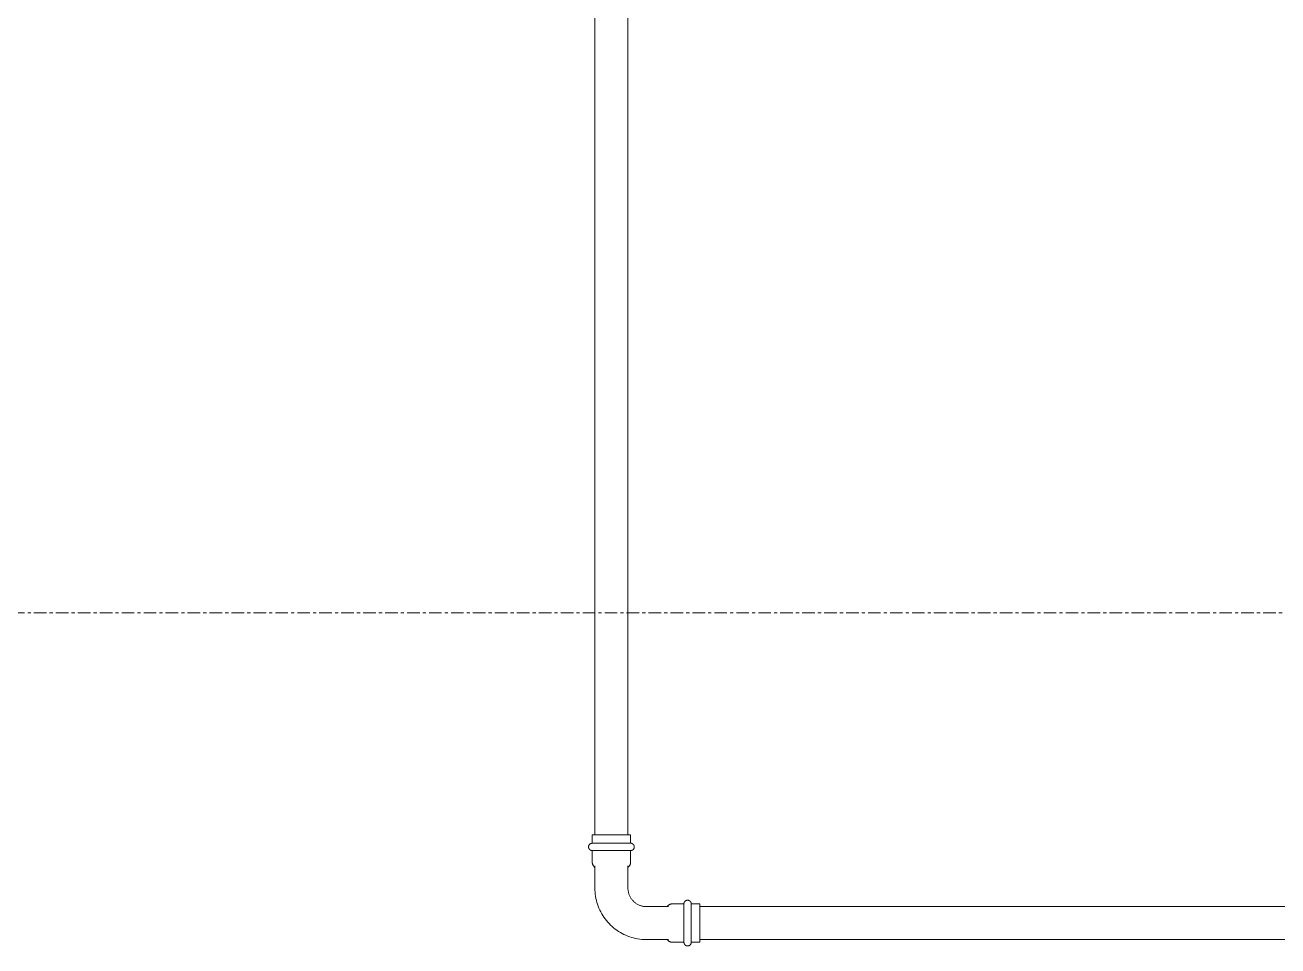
# Model space of a CAD drawing. Header units: inches. Extents: x -3679 to 241, y -496 to 1784.
# Drawn here: x -2538.87 to -2488.93, y 384.72 to 421.44 of the extents above; entities that cross this region are included whole.
import ezdxf

# ---------------------------------------------------------------- set-up
doc = ezdxf.new("R2010")
doc.units = ezdxf.units.IN
doc.header["$MEASUREMENT"] = 0
doc.linetypes.add('Grid Line', pattern=[0.875, 0.5, -0.125, 0.125, -0.125])
doc.layers.add('P-PIPE', color=1, linetype='Continuous', lineweight=9)
doc.layers.add('S-GRID', color=8, linetype='Continuous', lineweight=9)

# ---------------------------------------------------------------- blocks, each defined once
blk = doc.blocks.new('Victaulic-VicPress316-Elbow 90-45deg Style P568_P571 - Standard-V1-SECOND LEVEL')
at = {"layer": 'P-PIPE'}
for p, q in [((-0.767, 3.52), (-0.767, 3.181)), ((0.766, 3.52), (-0.767, 3.52)), ((0.766, 3.181), (0.766, 3.52)), ((-0.767, 3.181), (0.766, 3.181)), ((-0.767, 2.89), (-0.767, 2.439)), ((-0.767, 2.89), (0.766, 2.89)), ((0.766, 2.439), (0.766, 2.89)), ((-0.658, 2.278), (-0.658, 1.393)), ((0.657, 1.393), (0.657, 2.278)), ((-3.181, 0.766), (-3.52, 0.766)), ((-3.52, 0.766), (-3.52, -0.767)), ((-3.181, -0.767), (-3.181, 0.766)), ((-2.439, 0.766), (-2.89, 0.766)), ((-2.89, -0.767), (-2.89, 0.766)), ((-1.393, 0.657), (-2.278, 0.657)), ((-3.52, -0.767), (-3.181, -0.767)), ((-2.89, -0.767), (-2.439, -0.767)), ((-2.278, -0.658), (-1.393, -0.658))]:
    blk.add_line(p, q, dxfattribs=at)
at = {"layer": 'P-PIPE', "flags": 128}
for points in [[(-0.767, 2.89), (-0.772, 2.891), (-0.778, 2.891), (-0.784, 2.892), (-0.79, 2.892), (-0.795, 2.893), (-0.801, 2.895), (-0.807, 2.896), (-0.812, 2.898), (-0.818, 2.9), (-0.823, 2.902), (-0.828, 2.904), (-0.834, 2.907), (-0.839, 2.91), (-0.844, 2.913), (-0.849, 2.916), (-0.853, 2.919), (-0.858, 2.923), (-0.862, 2.927), (-0.867, 2.931), (-0.871, 2.935), (-0.875, 2.939), (-0.879, 2.943), (-0.882, 2.948), (-0.886, 2.953), (-0.889, 2.957), (-0.892, 2.962), (-0.895, 2.967), (-0.897, 2.973), (-0.9, 2.978), (-0.902, 2.983), (-0.904, 2.989), (-0.906, 2.994), (-0.907, 3), (-0.909, 3.006), (-0.91, 3.011), (-0.911, 3.017), (-0.911, 3.023), (-0.912, 3.029), (-0.912, 3.034), (-0.912, 3.04), (-0.912, 3.046), (-0.911, 3.052), (-0.91, 3.058), (-0.909, 3.063), (-0.908, 3.069), (-0.907, 3.075), (-0.905, 3.08), (-0.903, 3.086), (-0.901, 3.091), (-0.899, 3.097), (-0.896, 3.102), (-0.894, 3.107), (-0.891, 3.112), (-0.887, 3.117), (-0.884, 3.122), (-0.881, 3.126), (-0.877, 3.131), (-0.873, 3.135), (-0.869, 3.139), (-0.865, 3.143), (-0.86, 3.147), (-0.856, 3.151), (-0.851, 3.154), (-0.846, 3.158), (-0.842, 3.161), (-0.836, 3.164), (-0.831, 3.166), (-0.826, 3.169), (-0.821, 3.171), (-0.815, 3.173), (-0.81, 3.175), (-0.804, 3.177), (-0.798, 3.178), (-0.793, 3.179), (-0.787, 3.18), (-0.781, 3.181), (-0.775, 3.181), (-0.77, 3.181), (-0.767, 3.181)], [(0.766, 3.181), (0.766, 3.181), (0.764, 3.181), (0.761, 3.181), (0.757, 3.181), (0.751, 3.181), (0.745, 3.181), (0.737, 3.181), (0.728, 3.181), (0.717, 3.181), (0.706, 3.181), (0.693, 3.181), (0.68, 3.181), (0.665, 3.181), (0.649, 3.181), (0.633, 3.181), (0.615, 3.181), (0.596, 3.181), (0.576, 3.181), (0.556, 3.181), (0.534, 3.181), (0.512, 3.181), (0.488, 3.181), (0.464, 3.181), (0.44, 3.181), (0.414, 3.181), (0.388, 3.181), (0.361, 3.181), (0.334, 3.181), (0.306, 3.181), (0.278, 3.181), (0.249, 3.181), (0.22, 3.181), (0.19, 3.181), (0.16, 3.181), (0.13, 3.181), (0.1, 3.181), (0.069, 3.181), (0.039, 3.181), (0.008, 3.181), (-0.022, 3.181), (-0.053, 3.181), (-0.084, 3.181), (-0.114, 3.181), (-0.144, 3.181), (-0.174, 3.181), (-0.204, 3.181), (-0.233, 3.181), (-0.262, 3.181), (-0.291, 3.181), (-0.319, 3.181), (-0.347, 3.181), (-0.374, 3.181), (-0.4, 3.181), (-0.426, 3.181), (-0.451, 3.181), (-0.476, 3.181), (-0.499, 3.181), (-0.522, 3.181), (-0.544, 3.181), (-0.565, 3.181), (-0.585, 3.181), (-0.605, 3.181), (-0.623, 3.181), (-0.64, 3.181), (-0.657, 3.181), (-0.672, 3.181), (-0.686, 3.181), (-0.699, 3.181), (-0.711, 3.181), (-0.722, 3.181), (-0.732, 3.181), (-0.74, 3.181), (-0.748, 3.181), (-0.754, 3.181), (-0.759, 3.181), (-0.763, 3.181), (-0.765, 3.181), (-0.766, 3.181), (-0.767, 3.181)], [(-0.767, 3.181), (-0.766, 3.181), (-0.764, 3.181), (-0.761, 3.181), (-0.757, 3.181), (-0.751, 3.181), (-0.745, 3.181), (-0.737, 3.181), (-0.728, 3.181)], [(0.722, 3.181), (0.732, 3.181), (0.74, 3.181), (0.748, 3.181), (0.754, 3.181), (0.759, 3.181), (0.763, 3.181), (0.765, 3.181), (0.766, 3.181), (0.766, 3.181)], [(0.766, 3.181), (0.772, 3.181), (0.778, 3.181), (0.784, 3.18), (0.79, 3.18), (0.795, 3.179), (0.801, 3.177), (0.807, 3.176), (0.812, 3.174), (0.818, 3.172), (0.823, 3.17), (0.828, 3.168), (0.834, 3.165), (0.839, 3.162), (0.844, 3.159), (0.849, 3.156), (0.853, 3.153), (0.858, 3.149), (0.862, 3.145), (0.867, 3.141), (0.871, 3.137), (0.875, 3.133), (0.879, 3.129), (0.882, 3.124), (0.886, 3.119), (0.889, 3.115), (0.892, 3.11), (0.895, 3.105), (0.897, 3.099), (0.9, 3.094), (0.902, 3.089), (0.904, 3.083), (0.906, 3.078), (0.907, 3.072), (0.909, 3.066), (0.91, 3.061), (0.911, 3.055), (0.911, 3.049), (0.912, 3.043), (0.912, 3.038), (0.912, 3.032), (0.912, 3.026), (0.911, 3.02), (0.91, 3.014), (0.909, 3.009), (0.908, 3.003), (0.907, 2.997), (0.905, 2.992), (0.903, 2.986), (0.901, 2.981), (0.899, 2.975), (0.896, 2.97), (0.894, 2.965), (0.891, 2.96), (0.887, 2.955), (0.884, 2.95), (0.881, 2.946), (0.877, 2.941), (0.873, 2.937), (0.869, 2.933), (0.865, 2.929), (0.86, 2.925), (0.856, 2.921), (0.851, 2.918), (0.846, 2.914), (0.842, 2.911), (0.836, 2.908), (0.831, 2.906), (0.826, 2.903), (0.821, 2.901), (0.815, 2.899), (0.81, 2.897), (0.804, 2.895), (0.798, 2.894), (0.793, 2.893), (0.787, 2.892), (0.781, 2.891), (0.775, 2.891), (0.77, 2.891), (0.766, 2.89)], [(-0.767, 2.89), (-0.766, 2.89), (-0.764, 2.89), (-0.761, 2.89), (-0.757, 2.89), (-0.751, 2.89), (-0.745, 2.89), (-0.737, 2.89), (-0.728, 2.89), (-0.717, 2.89), (-0.706, 2.89), (-0.693, 2.89), (-0.68, 2.89), (-0.665, 2.89), (-0.649, 2.89), (-0.633, 2.89), (-0.615, 2.89), (-0.596, 2.89), (-0.576, 2.89), (-0.556, 2.89), (-0.534, 2.89), (-0.512, 2.89), (-0.488, 2.89), (-0.464, 2.89), (-0.44, 2.89), (-0.414, 2.89), (-0.388, 2.89), (-0.361, 2.89), (-0.334, 2.89), (-0.306, 2.89), (-0.278, 2.89), (-0.249, 2.89), (-0.22, 2.89), (-0.19, 2.89), (-0.16, 2.89), (-0.13, 2.89), (-0.1, 2.89), (-0.069, 2.89), (-0.039, 2.89), (-0.008, 2.89), (0.022, 2.89), (0.053, 2.89), (0.084, 2.89), (0.114, 2.89), (0.144, 2.89), (0.174, 2.89), (0.204, 2.89), (0.233, 2.89), (0.262, 2.89), (0.291, 2.89), (0.319, 2.89), (0.347, 2.89), (0.374, 2.89), (0.4, 2.89), (0.426, 2.89), (0.451, 2.89), (0.476, 2.89), (0.499, 2.89), (0.522, 2.89), (0.544, 2.89), (0.565, 2.89), (0.585, 2.89), (0.605, 2.89), (0.623, 2.89), (0.64, 2.89), (0.657, 2.89), (0.672, 2.89), (0.686, 2.89), (0.699, 2.89), (0.711, 2.89), (0.722, 2.89), (0.732, 2.89), (0.74, 2.89), (0.748, 2.89), (0.754, 2.89), (0.759, 2.89), (0.763, 2.89), (0.765, 2.89), (0.766, 2.89), (0.766, 2.89)], [(-0.722, 2.89), (-0.732, 2.89), (-0.74, 2.89), (-0.748, 2.89), (-0.754, 2.89), (-0.759, 2.89), (-0.763, 2.89), (-0.765, 2.89), (-0.766, 2.89), (-0.767, 2.89)], [(0.766, 2.89), (0.766, 2.89), (0.764, 2.89), (0.761, 2.89), (0.757, 2.89), (0.751, 2.89), (0.745, 2.89), (0.737, 2.89), (0.728, 2.89)], [(-0.658, 2.221), (-0.666, 2.228), (-0.674, 2.235), (-0.682, 2.242), (-0.69, 2.25), (-0.698, 2.258), (-0.705, 2.266), (-0.711, 2.275), (-0.718, 2.283), (-0.724, 2.293), (-0.729, 2.302), (-0.735, 2.311), (-0.74, 2.321), (-0.744, 2.331), (-0.748, 2.341), (-0.752, 2.351), (-0.755, 2.362), (-0.758, 2.372), (-0.761, 2.383), (-0.763, 2.394), (-0.764, 2.404), (-0.765, 2.415), (-0.766, 2.426), (-0.767, 2.437), (-0.767, 2.439)], [(0.766, 2.439), (0.766, 2.428), (0.766, 2.417), (0.765, 2.406), (0.763, 2.396), (0.761, 2.385), (0.759, 2.374), (0.756, 2.364), (0.753, 2.353), (0.749, 2.343), (0.745, 2.333), (0.741, 2.323), (0.736, 2.313), (0.73, 2.304), (0.725, 2.294), (0.719, 2.285), (0.713, 2.276), (0.706, 2.268), (0.699, 2.259), (0.692, 2.251), (0.684, 2.244), (0.676, 2.236), (0.668, 2.229), (0.659, 2.222), (0.657, 2.221)], [(-0.658, 1.393), (-0.658, 1.364), (-0.66, 1.334), (-0.663, 1.305), (-0.667, 1.276), (-0.672, 1.247), (-0.679, 1.218), (-0.686, 1.19), (-0.695, 1.162), (-0.705, 1.134), (-0.716, 1.107), (-0.728, 1.08), (-0.741, 1.053), (-0.755, 1.028), (-0.77, 1.002), (-0.786, 0.978), (-0.803, 0.954), (-0.821, 0.931), (-0.84, 0.908), (-0.86, 0.886), (-0.881, 0.865), (-0.902, 0.845), (-0.924, 0.826), (-0.947, 0.808), (-0.971, 0.79), (-0.996, 0.774), (-1.021, 0.759), (-1.046, 0.744), (-1.073, 0.731), (-1.099, 0.719), (-1.126, 0.707), (-1.154, 0.697), (-1.182, 0.688), (-1.21, 0.681), (-1.239, 0.674), (-1.268, 0.668), (-1.297, 0.664), (-1.326, 0.661), (-1.356, 0.658), (-1.385, 0.658), (-1.393, 0.657)], [(-1.393, -0.658), (-1.311, -0.656), (-1.229, -0.651), (-1.148, -0.643), (-1.066, -0.631), (-0.986, -0.617), (-0.906, -0.599), (-0.826, -0.578), (-0.748, -0.553), (-0.671, -0.526), (-0.594, -0.496), (-0.52, -0.462), (-0.446, -0.426), (-0.374, -0.386), (-0.304, -0.344), (-0.235, -0.299), (-0.168, -0.252), (-0.104, -0.201), (-0.041, -0.149), (0.02, -0.093), (0.078, -0.036), (0.134, 0.024), (0.187, 0.087), (0.238, 0.151), (0.287, 0.217), (0.332, 0.285), (0.375, 0.355), (0.415, 0.427), (0.453, 0.5), (0.487, 0.574), (0.518, 0.65), (0.546, 0.727), (0.571, 0.805), (0.593, 0.884), (0.612, 0.964), (0.628, 1.044), (0.64, 1.126), (0.649, 1.207), (0.655, 1.289), (0.657, 1.371), (0.657, 1.393)], [(-3.181, 0.766), (-3.181, 0.772), (-3.181, 0.778), (-3.18, 0.784), (-3.18, 0.79), (-3.179, 0.795), (-3.177, 0.801), (-3.176, 0.807), (-3.174, 0.812), (-3.172, 0.818), (-3.17, 0.823), (-3.168, 0.828), (-3.165, 0.834), (-3.162, 0.839), (-3.159, 0.844), (-3.156, 0.849), (-3.153, 0.853), (-3.149, 0.858), (-3.145, 0.862), (-3.141, 0.867), (-3.137, 0.871), (-3.133, 0.875), (-3.129, 0.879), (-3.124, 0.882), (-3.119, 0.886), (-3.115, 0.889), (-3.11, 0.892), (-3.105, 0.895), (-3.099, 0.897), (-3.094, 0.9), (-3.089, 0.902), (-3.083, 0.904), (-3.078, 0.906), (-3.072, 0.907), (-3.066, 0.909), (-3.061, 0.91), (-3.055, 0.911), (-3.049, 0.911), (-3.043, 0.912), (-3.038, 0.912), (-3.032, 0.912), (-3.026, 0.912), (-3.02, 0.911), (-3.014, 0.91), (-3.009, 0.909), (-3.003, 0.908), (-2.997, 0.907), (-2.992, 0.905), (-2.986, 0.903), (-2.981, 0.901), (-2.975, 0.899), (-2.97, 0.896), (-2.965, 0.894), (-2.96, 0.891), (-2.955, 0.887), (-2.95, 0.884), (-2.946, 0.881), (-2.941, 0.877), (-2.937, 0.873), (-2.933, 0.869), (-2.929, 0.865), (-2.925, 0.86), (-2.921, 0.856), (-2.918, 0.851), (-2.914, 0.846), (-2.911, 0.842), (-2.908, 0.836), (-2.906, 0.831), (-2.903, 0.826), (-2.901, 0.821), (-2.899, 0.815), (-2.897, 0.81), (-2.895, 0.804), (-2.894, 0.798), (-2.893, 0.793), (-2.892, 0.787), (-2.891, 0.781), (-2.891, 0.775), (-2.891, 0.77), (-2.89, 0.766)], [(-3.181, 0.766), (-3.181, 0.766), (-3.181, 0.764), (-3.181, 0.761), (-3.181, 0.757), (-3.181, 0.751), (-3.181, 0.745), (-3.181, 0.737), (-3.181, 0.728), (-3.181, 0.717), (-3.181, 0.706), (-3.181, 0.693), (-3.181, 0.68), (-3.181, 0.665), (-3.181, 0.649), (-3.181, 0.633), (-3.181, 0.615), (-3.181, 0.596), (-3.181, 0.576), (-3.181, 0.556), (-3.181, 0.534), (-3.181, 0.512), (-3.181, 0.488), (-3.181, 0.464), (-3.181, 0.44), (-3.181, 0.414), (-3.181, 0.388), (-3.181, 0.361), (-3.181, 0.334), (-3.181, 0.306), (-3.181, 0.278), (-3.181, 0.249), (-3.181, 0.22), (-3.181, 0.19), (-3.181, 0.16), (-3.181, 0.13), (-3.181, 0.1), (-3.181, 0.069), (-3.181, 0.039), (-3.181, 0.008), (-3.181, -0.022), (-3.181, -0.053), (-3.181, -0.084), (-3.181, -0.114), (-3.181, -0.144), (-3.181, -0.174), (-3.181, -0.204), (-3.181, -0.233), (-3.181, -0.262), (-3.181, -0.291), (-3.181, -0.319), (-3.181, -0.347), (-3.181, -0.374), (-3.181, -0.4), (-3.181, -0.426), (-3.181, -0.451), (-3.181, -0.476), (-3.181, -0.499), (-3.181, -0.522), (-3.181, -0.544), (-3.181, -0.565), (-3.181, -0.585), (-3.181, -0.605), (-3.181, -0.623), (-3.181, -0.64), (-3.181, -0.657), (-3.181, -0.672), (-3.181, -0.686), (-3.181, -0.699), (-3.181, -0.711), (-3.181, -0.722), (-3.181, -0.732), (-3.181, -0.74), (-3.181, -0.748), (-3.181, -0.754), (-3.181, -0.759), (-3.181, -0.763), (-3.181, -0.765), (-3.181, -0.766), (-3.181, -0.767)], [(-3.181, 0.722), (-3.181, 0.732), (-3.181, 0.74), (-3.181, 0.748), (-3.181, 0.754), (-3.181, 0.759), (-3.181, 0.763), (-3.181, 0.765), (-3.181, 0.766), (-3.181, 0.766)], [(-2.89, -0.767), (-2.89, -0.766), (-2.89, -0.764), (-2.89, -0.761), (-2.89, -0.757), (-2.89, -0.751), (-2.89, -0.745), (-2.89, -0.737), (-2.89, -0.728), (-2.89, -0.717), (-2.89, -0.706), (-2.89, -0.693), (-2.89, -0.68), (-2.89, -0.665), (-2.89, -0.649), (-2.89, -0.633), (-2.89, -0.615), (-2.89, -0.596), (-2.89, -0.576), (-2.89, -0.556), (-2.89, -0.534), (-2.89, -0.512), (-2.89, -0.488), (-2.89, -0.464), (-2.89, -0.44), (-2.89, -0.414), (-2.89, -0.388), (-2.89, -0.361), (-2.89, -0.334), (-2.89, -0.306), (-2.89, -0.278), (-2.89, -0.249), (-2.89, -0.22), (-2.89, -0.19), (-2.89, -0.16), (-2.89, -0.13), (-2.89, -0.1), (-2.89, -0.069), (-2.89, -0.039), (-2.89, -0.008), (-2.89, 0.022), (-2.89, 0.053), (-2.89, 0.084), (-2.89, 0.114), (-2.89, 0.144), (-2.89, 0.174), (-2.89, 0.204), (-2.89, 0.233), (-2.89, 0.262), (-2.89, 0.291), (-2.89, 0.319), (-2.89, 0.347), (-2.89, 0.374), (-2.89, 0.4), (-2.89, 0.426), (-2.89, 0.451), (-2.89, 0.476), (-2.89, 0.499), (-2.89, 0.522), (-2.89, 0.544), (-2.89, 0.565), (-2.89, 0.585), (-2.89, 0.605), (-2.89, 0.623), (-2.89, 0.64), (-2.89, 0.657), (-2.89, 0.672), (-2.89, 0.686), (-2.89, 0.699), (-2.89, 0.711), (-2.89, 0.722), (-2.89, 0.732), (-2.89, 0.74), (-2.89, 0.748), (-2.89, 0.754), (-2.89, 0.759), (-2.89, 0.763), (-2.89, 0.765), (-2.89, 0.766), (-2.89, 0.766)], [(-2.89, 0.766), (-2.89, 0.766), (-2.89, 0.764), (-2.89, 0.761), (-2.89, 0.757), (-2.89, 0.751), (-2.89, 0.745), (-2.89, 0.737), (-2.89, 0.728)], [(-2.439, 0.766), (-2.428, 0.766), (-2.417, 0.766), (-2.406, 0.765), (-2.396, 0.763), (-2.385, 0.761), (-2.374, 0.759), (-2.364, 0.756), (-2.353, 0.753), (-2.343, 0.749), (-2.333, 0.745), (-2.323, 0.741), (-2.313, 0.736), (-2.304, 0.73), (-2.294, 0.725), (-2.285, 0.719), (-2.276, 0.713), (-2.268, 0.706), (-2.259, 0.699), (-2.251, 0.692), (-2.244, 0.684), (-2.236, 0.676), (-2.229, 0.668), (-2.222, 0.659), (-2.221, 0.657)], [(-3.181, -0.767), (-3.181, -0.766), (-3.181, -0.764), (-3.181, -0.761), (-3.181, -0.757), (-3.181, -0.751), (-3.181, -0.745), (-3.181, -0.737), (-3.181, -0.728)], [(-2.89, -0.767), (-2.891, -0.772), (-2.891, -0.778), (-2.892, -0.784), (-2.892, -0.79), (-2.893, -0.795), (-2.895, -0.801), (-2.896, -0.807), (-2.898, -0.812), (-2.9, -0.818), (-2.902, -0.823), (-2.904, -0.828), (-2.907, -0.834), (-2.91, -0.839), (-2.913, -0.844), (-2.916, -0.849), (-2.919, -0.853), (-2.923, -0.858), (-2.927, -0.862), (-2.931, -0.867), (-2.935, -0.871), (-2.939, -0.875), (-2.943, -0.879), (-2.948, -0.882), (-2.953, -0.886), (-2.957, -0.889), (-2.962, -0.892), (-2.967, -0.895), (-2.973, -0.897), (-2.978, -0.9), (-2.983, -0.902), (-2.989, -0.904), (-2.994, -0.906), (-3, -0.907), (-3.006, -0.909), (-3.011, -0.91), (-3.017, -0.911), (-3.023, -0.911), (-3.029, -0.912), (-3.034, -0.912), (-3.04, -0.912), (-3.046, -0.912), (-3.052, -0.911), (-3.058, -0.91), (-3.063, -0.909), (-3.069, -0.908), (-3.075, -0.907), (-3.08, -0.905), (-3.086, -0.903), (-3.091, -0.901), (-3.097, -0.899), (-3.102, -0.896), (-3.107, -0.894), (-3.112, -0.891), (-3.117, -0.887), (-3.122, -0.884), (-3.126, -0.881), (-3.131, -0.877), (-3.135, -0.873), (-3.139, -0.869), (-3.143, -0.865), (-3.147, -0.86), (-3.151, -0.856), (-3.154, -0.851), (-3.158, -0.846), (-3.161, -0.842), (-3.164, -0.836), (-3.166, -0.831), (-3.169, -0.826), (-3.171, -0.821), (-3.173, -0.815), (-3.175, -0.81), (-3.177, -0.804), (-3.178, -0.798), (-3.179, -0.793), (-3.18, -0.787), (-3.181, -0.781), (-3.181, -0.775), (-3.181, -0.77), (-3.181, -0.767)], [(-2.89, -0.722), (-2.89, -0.732), (-2.89, -0.74), (-2.89, -0.748), (-2.89, -0.754), (-2.89, -0.759), (-2.89, -0.763), (-2.89, -0.765), (-2.89, -0.766), (-2.89, -0.767)], [(-2.221, -0.658), (-2.228, -0.666), (-2.235, -0.674), (-2.242, -0.682), (-2.25, -0.69), (-2.258, -0.698), (-2.266, -0.705), (-2.275, -0.711), (-2.283, -0.718), (-2.293, -0.724), (-2.302, -0.729), (-2.311, -0.735), (-2.321, -0.74), (-2.331, -0.744), (-2.341, -0.748), (-2.351, -0.752), (-2.362, -0.755), (-2.372, -0.758), (-2.383, -0.761), (-2.394, -0.763), (-2.404, -0.764), (-2.415, -0.765), (-2.426, -0.766), (-2.437, -0.767), (-2.439, -0.767)]]:
    blk.add_lwpolyline(points, dxfattribs=at)

msp = doc.modelspace()

# ---------------------------------------------------------------- linework, layer by layer
at = {"layer": 'P-PIPE'}
for p, q in [((-2516.158, 454.139), (-2516.158, 389.155)), ((-2514.843, 389.155), (-2514.843, 454.139)), ((-2459.996, 386.293), (-2511.98, 386.293)), ((-2511.98, 384.978), (-2459.996, 384.978))]:
    msp.add_line(p, q, dxfattribs=at)
at = {"layer": 'S-GRID', "linetype": 'Grid Line'}
msp.add_line((-3666.394, 398), (228, 398), dxfattribs=at)

# ---------------------------------------------------------------- block references
at = {"layer": 'P-PIPE', "rotation": 270}
msp.add_blockref('Victaulic-VicPress316-Elbow 90-45deg Style P568_P571 - Standard-V1-SECOND LEVEL', (-2515.5, 385.635), dxfattribs=at)

doc.saveas('drawing.dxf')
